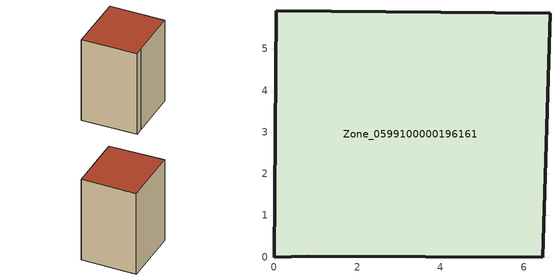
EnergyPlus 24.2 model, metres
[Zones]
Zone_0599100000196161
 floor ground (C_G): 0.06,5.91 6.63,5.86 6.45,0 0.82,0.02 0,0 z0.11
 wall outside (C_F): 6.63,5.86 0.06,5.91 0,0 0.82,0.02 6.45,0 6.63,5.86 z0.11:9.24
 roof outside (C_R): 6.45,0 6.63,5.86 0.06,5.91 0,0 0.82,0.02 z9.24
[BUILDING]
Pand.0599100000196161: North Axis=0; Terrain=City; Loads Convergence Tolerance Value=0.04; Temperature Convergence Tolerance Value=0.4; Solar Distribution=FullExterior; Maximum Number of Warmup Days=25; Minimum Number of Warmup Days=1
[Site:Location]
Rotterdam.The.Hague.AP_ZH_NLD Design_Conditions: Latitude=51.96; Longitude=4.45; Time Zone=1; Elevation=-4.5
[SITE:GROUNDTEMPERATURE:BUILDINGSURFACE]
18, 18, 18, 18, 18, 18, 18, 18, 18, 18, 18, 18
[MATERIAL] Thermal Absorptance=0.9; Solar Absorptance=0.7; Visible Absorptance=0.7
Name | Roughness | Thickness | Conductivity | Density | Specific Heat
G.TI.1946 | MediumSmooth | 0.15 | 1 | 540 | 1210
F.TI.1946 | Rough | 0.3 | 0.857143 | 1920 | 840
R.TI.1946 | MediumRough | 0.2 | 0.1 | 1500 | 1000
[CONSTRUCTION]
C_G: G.TI.1946
C_F: F.TI.1946
C_R: R.TI.1946
[ZONE]
Zone_0599100000196161: Type=1; Multiplier=1; Ceiling Height=Autocalculate; Volume=Autocalculate; Floor Area=autocalculate; Part of Total Floor Area=Yes
[ZONEINFILTRATION:DESIGNFLOWRATE]
Infil_Zone_0599100000196161: Zone or ZoneList or Space or SpaceList=Zone_0599100000196161; Schedule=AlwaysOn; Design Flow Rate Calculation Method=Flow/Area; Flow Rate per Floor Area=0.003; Constant Term Coefficient=1; Temperature Term Coefficient=0; Velocity Term Coefficient=0; Velocity Squared Term Coefficient=0
[HVACTEMPLATE:ZONE:IDEALLOADSAIRSYSTEM]
Zone_0599100000196161: Maximum Heating Supply Air Temperature=50; Minimum Cooling Supply Air Temperature=13; Maximum Heating Supply Air Humidity Ratio=0.0156; Minimum Cooling Supply Air Humidity Ratio=0.0077; Heating Limit=NoLimit; Cooling Limit=NoLimit; Dehumidification Control Type=ConstantSensibleHeatRatio; Cooling Sensible Heat Ratio=0.7; Dehumidification Setpoint=60; Humidification Control Type=None; Humidification Setpoint=30; Outdoor Air Method=None; Outdoor Air Flow Rate per Person=0.00944; Outdoor Air Flow Rate per Zone Floor Area=0; Outdoor Air Flow Rate per Zone=0; Demand Controlled Ventilation Type=None; Outdoor Air Economizer Type=NoEconomizer; Heat Recovery Type=None; Sensible Heat Recovery Effectiveness=0.7; Latent Heat Recovery Effectiveness=0.65
[ZONECONTROL:THERMOSTAT]
ThermostatControl_Zone_0599100000196161: Zone or ZoneList=Zone_0599100000196161; Control Type Schedule=DualSetpointControlType; Control 1=Thermostat_Zone_0599100000196161; Temperature Difference Between Cutout And Setpoint=0
[THERMOSTATSETPOINT:DUALSETPOINT]
Thermostat_Zone_0599100000196161: Heating Setpoint Temperature Schedule=HeatingSetpoint_Zone_0599100000196161; Cooling Setpoint Temperature Schedule=CoolingSetpoint_Zone_0599100000196161
[SCHEDULE:COMPACT]
HeatingSetpoint_Zone_0599100000196161: Through: 12/31, For: AllDays, Until: 24:00, 21
CoolingSetpoint_Zone_0599100000196161: Through: 12/31, For: AllDays, Until: 24:00, 24
DualSetpointControlType: Through: 12/31, For: AllDays, Until: 24:00, 4
AlwaysOn: Through: 12/31, For: AllDays, Until: 24:00, 1
